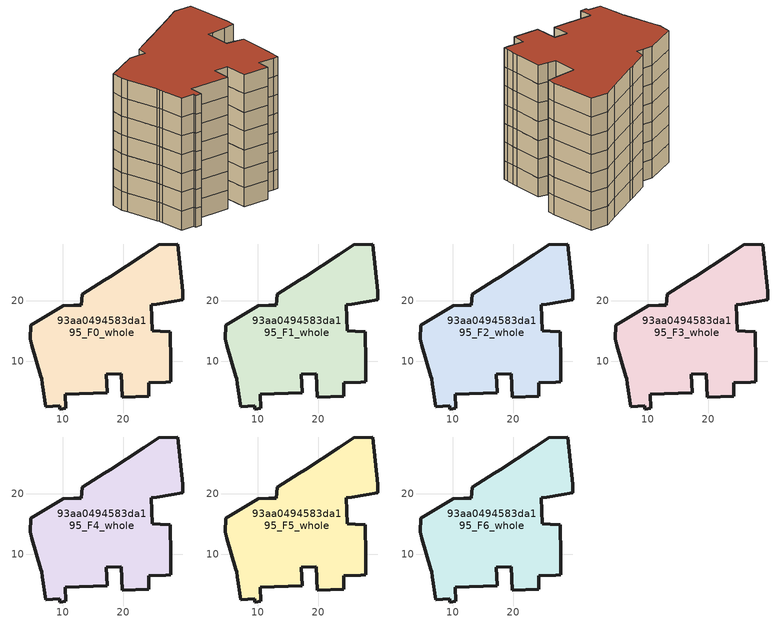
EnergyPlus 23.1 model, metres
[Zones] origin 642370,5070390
93aa0494583da195_F0_whole
 floor ground (EU_floor_Construction): 28.95,29.37 29.85,21.56 29.85,20.16 27.95,19.86 25.55,19.46 24.65,19.36 24.75,15.06 26.15,14.96 27.75,14.86 27.85,9.76 27.85,8.85 27.84,7.35 27.84,6.65 27.04,6.55 24.24,6.45 24.24,4.25 19.84,4.05 19.64,7.96 17.24,7.86 17.34,4.85 10.43,4.56 10.53,2.26 9.53,2.16 9.53,2.66 7.23,2.56 6.63,6.36 6.53,7.16 6.43,7.56 4.93,12.66 4.63,13.77 4.73,15.97 10.14,19.17 11.84,19.27 13.04,19.27 13.24,21.07 16.84,23.37 17.84,23.97 23.35,27.57 25.85,29.27 z0
 wall outside (EU_wall_Construction): 9.53,2.16 10.53,2.26 10.43,4.56 17.34,4.85 17.24,7.86 19.64,7.96 19.84,4.05 24.24,4.25 24.24,6.45 27.04,6.55 27.84,6.65 27.84,7.35 27.85,8.85 27.85,9.76 27.75,14.86 26.15,14.96 24.75,15.06 24.65,19.36 25.55,19.46 27.95,19.86 29.85,20.16 29.85,21.56 28.95,29.37 25.85,29.27 23.35,27.57 17.84,23.97 16.84,23.37 13.24,21.07 13.04,19.27 11.84,19.27 10.14,19.17 4.73,15.97 4.63,13.77 4.93,12.66 6.43,7.56 6.53,7.16 6.63,6.36 7.23,2.56 9.53,2.66 9.53,2.16 z0:3
93aa0494583da195_F1_whole
 floor to 93aa0494583da195_F0_whole (EU_floor_Construction): 28.95,29.37 29.85,21.56 29.85,20.16 27.95,19.86 25.55,19.46 24.65,19.36 24.75,15.06 26.15,14.96 27.75,14.86 27.85,9.76 27.85,8.85 27.84,7.35 27.84,6.65 27.04,6.55 24.24,6.45 24.24,4.25 19.84,4.05 19.64,7.96 17.24,7.86 17.34,4.85 10.43,4.56 10.53,2.26 9.53,2.16 9.53,2.66 7.23,2.56 6.63,6.36 6.53,7.16 6.43,7.56 4.93,12.66 4.63,13.77 4.73,15.97 10.14,19.17 11.84,19.27 13.04,19.27 13.24,21.07 16.84,23.37 17.84,23.97 23.35,27.57 25.85,29.27 z3
 wall outside (EU_wall_Construction): 9.53,2.16 10.53,2.26 10.43,4.56 17.34,4.85 17.24,7.86 19.64,7.96 19.84,4.05 24.24,4.25 24.24,6.45 27.04,6.55 27.84,6.65 27.84,7.35 27.85,8.85 27.85,9.76 27.75,14.86 26.15,14.96 24.75,15.06 24.65,19.36 25.55,19.46 27.95,19.86 29.85,20.16 29.85,21.56 28.95,29.37 25.85,29.27 23.35,27.57 17.84,23.97 16.84,23.37 13.24,21.07 13.04,19.27 11.84,19.27 10.14,19.17 4.73,15.97 4.63,13.77 4.93,12.66 6.43,7.56 6.53,7.16 6.63,6.36 7.23,2.56 9.53,2.66 9.53,2.16 z3:6
93aa0494583da195_F2_whole
 floor to 93aa0494583da195_F1_whole (EU_floor_Construction): 28.95,29.37 29.85,21.56 29.85,20.16 27.95,19.86 25.55,19.46 24.65,19.36 24.75,15.06 26.15,14.96 27.75,14.86 27.85,9.76 27.85,8.85 27.84,7.35 27.84,6.65 27.04,6.55 24.24,6.45 24.24,4.25 19.84,4.05 19.64,7.96 17.24,7.86 17.34,4.85 10.43,4.56 10.53,2.26 9.53,2.16 9.53,2.66 7.23,2.56 6.63,6.36 6.53,7.16 6.43,7.56 4.93,12.66 4.63,13.77 4.73,15.97 10.14,19.17 11.84,19.27 13.04,19.27 13.24,21.07 16.84,23.37 17.84,23.97 23.35,27.57 25.85,29.27 z6
 wall outside (EU_wall_Construction): 9.53,2.16 10.53,2.26 10.43,4.56 17.34,4.85 17.24,7.86 19.64,7.96 19.84,4.05 24.24,4.25 24.24,6.45 27.04,6.55 27.84,6.65 27.84,7.35 27.85,8.85 27.85,9.76 27.75,14.86 26.15,14.96 24.75,15.06 24.65,19.36 25.55,19.46 27.95,19.86 29.85,20.16 29.85,21.56 28.95,29.37 25.85,29.27 23.35,27.57 17.84,23.97 16.84,23.37 13.24,21.07 13.04,19.27 11.84,19.27 10.14,19.17 4.73,15.97 4.63,13.77 4.93,12.66 6.43,7.56 6.53,7.16 6.63,6.36 7.23,2.56 9.53,2.66 9.53,2.16 z6:9
93aa0494583da195_F3_whole
 floor to 93aa0494583da195_F2_whole (EU_floor_Construction): 28.95,29.37 29.85,21.56 29.85,20.16 27.95,19.86 25.55,19.46 24.65,19.36 24.75,15.06 26.15,14.96 27.75,14.86 27.85,9.76 27.85,8.85 27.84,7.35 27.84,6.65 27.04,6.55 24.24,6.45 24.24,4.25 19.84,4.05 19.64,7.96 17.24,7.86 17.34,4.85 10.43,4.56 10.53,2.26 9.53,2.16 9.53,2.66 7.23,2.56 6.63,6.36 6.53,7.16 6.43,7.56 4.93,12.66 4.63,13.77 4.73,15.97 10.14,19.17 11.84,19.27 13.04,19.27 13.24,21.07 16.84,23.37 17.84,23.97 23.35,27.57 25.85,29.27 z9
 wall outside (EU_wall_Construction): 9.53,2.16 10.53,2.26 10.43,4.56 17.34,4.85 17.24,7.86 19.64,7.96 19.84,4.05 24.24,4.25 24.24,6.45 27.04,6.55 27.84,6.65 27.84,7.35 27.85,8.85 27.85,9.76 27.75,14.86 26.15,14.96 24.75,15.06 24.65,19.36 25.55,19.46 27.95,19.86 29.85,20.16 29.85,21.56 28.95,29.37 25.85,29.27 23.35,27.57 17.84,23.97 16.84,23.37 13.24,21.07 13.04,19.27 11.84,19.27 10.14,19.17 4.73,15.97 4.63,13.77 4.93,12.66 6.43,7.56 6.53,7.16 6.63,6.36 7.23,2.56 9.53,2.66 9.53,2.16 z9:12
93aa0494583da195_F4_whole
 floor to 93aa0494583da195_F3_whole (EU_floor_Construction): 28.95,29.37 29.85,21.56 29.85,20.16 27.95,19.86 25.55,19.46 24.65,19.36 24.75,15.06 26.15,14.96 27.75,14.86 27.85,9.76 27.85,8.85 27.84,7.35 27.84,6.65 27.04,6.55 24.24,6.45 24.24,4.25 19.84,4.05 19.64,7.96 17.24,7.86 17.34,4.85 10.43,4.56 10.53,2.26 9.53,2.16 9.53,2.66 7.23,2.56 6.63,6.36 6.53,7.16 6.43,7.56 4.93,12.66 4.63,13.77 4.73,15.97 10.14,19.17 11.84,19.27 13.04,19.27 13.24,21.07 16.84,23.37 17.84,23.97 23.35,27.57 25.85,29.27 z12
 wall outside (EU_wall_Construction): 9.53,2.16 10.53,2.26 10.43,4.56 17.34,4.85 17.24,7.86 19.64,7.96 19.84,4.05 24.24,4.25 24.24,6.45 27.04,6.55 27.84,6.65 27.84,7.35 27.85,8.85 27.85,9.76 27.75,14.86 26.15,14.96 24.75,15.06 24.65,19.36 25.55,19.46 27.95,19.86 29.85,20.16 29.85,21.56 28.95,29.37 25.85,29.27 23.35,27.57 17.84,23.97 16.84,23.37 13.24,21.07 13.04,19.27 11.84,19.27 10.14,19.17 4.73,15.97 4.63,13.77 4.93,12.66 6.43,7.56 6.53,7.16 6.63,6.36 7.23,2.56 9.53,2.66 9.53,2.16 z12:15
93aa0494583da195_F5_whole
 floor to 93aa0494583da195_F4_whole (EU_floor_Construction): 28.95,29.37 29.85,21.56 29.85,20.16 27.95,19.86 25.55,19.46 24.65,19.36 24.75,15.06 26.15,14.96 27.75,14.86 27.85,9.76 27.85,8.85 27.84,7.35 27.84,6.65 27.04,6.55 24.24,6.45 24.24,4.25 19.84,4.05 19.64,7.96 17.24,7.86 17.34,4.85 10.43,4.56 10.53,2.26 9.53,2.16 9.53,2.66 7.23,2.56 6.63,6.36 6.53,7.16 6.43,7.56 4.93,12.66 4.63,13.77 4.73,15.97 10.14,19.17 11.84,19.27 13.04,19.27 13.24,21.07 16.84,23.37 17.84,23.97 23.35,27.57 25.85,29.27 z15
 wall outside (EU_wall_Construction): 9.53,2.16 10.53,2.26 10.43,4.56 17.34,4.85 17.24,7.86 19.64,7.96 19.84,4.05 24.24,4.25 24.24,6.45 27.04,6.55 27.84,6.65 27.84,7.35 27.85,8.85 27.85,9.76 27.75,14.86 26.15,14.96 24.75,15.06 24.65,19.36 25.55,19.46 27.95,19.86 29.85,20.16 29.85,21.56 28.95,29.37 25.85,29.27 23.35,27.57 17.84,23.97 16.84,23.37 13.24,21.07 13.04,19.27 11.84,19.27 10.14,19.17 4.73,15.97 4.63,13.77 4.93,12.66 6.43,7.56 6.53,7.16 6.63,6.36 7.23,2.56 9.53,2.66 9.53,2.16 z15:18
93aa0494583da195_F6_whole
 floor to 93aa0494583da195_F5_whole (EU_floor_Construction): 28.95,29.37 29.85,21.56 29.85,20.16 27.95,19.86 25.55,19.46 24.65,19.36 24.75,15.06 26.15,14.96 27.75,14.86 27.85,9.76 27.85,8.85 27.84,7.35 27.84,6.65 27.04,6.55 24.24,6.45 24.24,4.25 19.84,4.05 19.64,7.96 17.24,7.86 17.34,4.85 10.43,4.56 10.53,2.26 9.53,2.16 9.53,2.66 7.23,2.56 6.63,6.36 6.53,7.16 6.43,7.56 4.93,12.66 4.63,13.77 4.73,15.97 10.14,19.17 11.84,19.27 13.04,19.27 13.24,21.07 16.84,23.37 17.84,23.97 23.35,27.57 25.85,29.27 z18
 wall outside (EU_wall_Construction): 9.53,2.16 10.53,2.26 10.43,4.56 17.34,4.85 17.24,7.86 19.64,7.96 19.84,4.05 24.24,4.25 24.24,6.45 27.04,6.55 27.84,6.65 27.84,7.35 27.85,8.85 27.85,9.76 27.75,14.86 26.15,14.96 24.75,15.06 24.65,19.36 25.55,19.46 27.95,19.86 29.85,20.16 29.85,21.56 28.95,29.37 25.85,29.27 23.35,27.57 17.84,23.97 16.84,23.37 13.24,21.07 13.04,19.27 11.84,19.27 10.14,19.17 4.73,15.97 4.63,13.77 4.93,12.66 6.43,7.56 6.53,7.16 6.63,6.36 7.23,2.56 9.53,2.66 9.53,2.16 z18:21
 roof outside (EU_roof_Construction): 27.84,6.65 27.84,7.35 27.85,8.85 27.85,9.76 27.75,14.86 26.15,14.96 24.75,15.06 24.65,19.36 25.55,19.46 27.95,19.86 29.85,20.16 29.85,21.56 28.95,29.37 25.85,29.27 23.35,27.57 17.84,23.97 16.84,23.37 13.24,21.07 13.04,19.27 11.84,19.27 10.14,19.17 4.73,15.97 4.63,13.77 4.93,12.66 6.43,7.56 6.53,7.16 6.63,6.36 7.23,2.56 9.53,2.66 9.53,2.16 10.53,2.26 10.43,4.56 17.34,4.85 17.24,7.86 19.64,7.96 19.84,4.05 24.24,4.25 24.24,6.45 27.04,6.55 z21
[Building]
EU S2 Campaign: North Axis=0; Terrain=City; Solar Distribution=FullExterior
[Site:Location]
Lyon-Bron: Latitude=45.75; Longitude=5; Time Zone=1; Elevation=198
[SizingPeriod:WeatherFileDays]
AnnualSizingPeriod: Begin Month=1; Begin Day of Month=1; End Month=12; End Day of Month=31; Day of Week for Start Day=Monday; Use Weather File Daylight Saving Period=No; Use Weather File Rain and Snow Indicators=No
[MATERIAL]
EU_InternalMass_Material: Roughness=MediumRough; Thickness=0.1; Conductivity=1; Density=1800; Specific Heat=900; Thermal Absorptance=0.9; Solar Absorptance=0.7; Visible Absorptance=0.7
[MATERIAL:NOMASS] Roughness=MediumRough; Thermal Absorptance=0.9; Solar Absorptance=0.7; Visible Absorptance=0.7
Name | Thermal Resistance
EU_wall_NoMass | 1.97775
EU_roof_NoMass | 1.81626
EU_floor_NoMass | 1.84812
[CONSTRUCTION]
EU_wall_Construction: EU_wall_NoMass
EU_roof_Construction: EU_roof_NoMass
EU_floor_Construction: EU_floor_NoMass
EU_InternalMass_Construction: EU_InternalMass_Material
[ZONE] Type=1; Multiplier=1; Ceiling Height=autocalculate; Volume=1220.96; Floor Area=autocalculate; Part of Total Floor Area=Yes
93aa0494583da195_F0_whole; 93aa0494583da195_F1_whole; 93aa0494583da195_F2_whole; 93aa0494583da195_F3_whole; 93aa0494583da195_F4_whole; 93aa0494583da195_F5_whole; 93aa0494583da195_F6_whole
[INTERNALMASS] Construction=EU_InternalMass_Construction; Surface Area=406.986
Name | Zone or ZoneList
93aa0494583da195_F0_whole_EU_InternalMass | 93aa0494583da195_F0_whole
93aa0494583da195_F1_whole_EU_InternalMass | 93aa0494583da195_F1_whole
93aa0494583da195_F2_whole_EU_InternalMass | 93aa0494583da195_F2_whole
93aa0494583da195_F3_whole_EU_InternalMass | 93aa0494583da195_F3_whole
93aa0494583da195_F4_whole_EU_InternalMass | 93aa0494583da195_F4_whole
93aa0494583da195_F5_whole_EU_InternalMass | 93aa0494583da195_F5_whole
93aa0494583da195_F6_whole_EU_InternalMass | 93aa0494583da195_F6_whole
[OTHEREQUIPMENT] Fuel Type=Electricity; Design Level Calculation Method=Watts/Area; Power per Zone Floor Area=1; Fraction Latent=0; Fraction Radiant=0; Fraction Lost=0; Carbon Dioxide Generation Rate=0; EndUse Subcategory=EU_Step8_InternalGains
Name | Zone or ZoneList or Space or SpaceList | Schedule
EU_Step8_InternalGain_93aa0494583da195_F0_whole_f000 | 93aa0494583da195_F0_whole | EU_Step8_GainSchedule_93aa0494583da195_F0_whole_f000
EU_Step8_InternalGain_93aa0494583da195_F1_whole_f000 | 93aa0494583da195_F1_whole | EU_Step8_GainSchedule_93aa0494583da195_F1_whole_f000
EU_Step8_InternalGain_93aa0494583da195_F2_whole_f000 | 93aa0494583da195_F2_whole | EU_Step8_GainSchedule_93aa0494583da195_F2_whole_f000
EU_Step8_InternalGain_93aa0494583da195_F3_whole_f000 | 93aa0494583da195_F3_whole | EU_Step8_GainSchedule_93aa0494583da195_F3_whole_f000
EU_Step8_InternalGain_93aa0494583da195_F4_whole_f000 | 93aa0494583da195_F4_whole | EU_Step8_GainSchedule_93aa0494583da195_F4_whole_f000
EU_Step8_InternalGain_93aa0494583da195_F5_whole_f000 | 93aa0494583da195_F5_whole | EU_Step8_GainSchedule_93aa0494583da195_F5_whole_f000
EU_Step8_InternalGain_93aa0494583da195_F6_whole_f000 | 93aa0494583da195_F6_whole | EU_Step8_GainSchedule_93aa0494583da195_F6_whole_f000
[ZONEVENTILATION:DESIGNFLOWRATE] Schedule=EU_AlwaysOn; Design Flow Rate Calculation Method=AirChanges/Hour; Air Changes per Hour=0.759424; Ventilation Type=Natural; Fan Pressure Rise=0; Fan Total Efficiency=1; Constant Term Coefficient=1; Temperature Term Coefficient=0; Velocity Term Coefficient=0; Velocity Squared Term Coefficient=0; Minimum Indoor Temperature=-100; Maximum Indoor Temperature=100; Delta Temperature=-100; Minimum Outdoor Temperature=-100; Maximum Outdoor Temperature=100; Maximum Wind Speed=40
Name | Zone or ZoneList or Space or SpaceList
EU_ConstantAir_93aa0494583da195_F0_whole | 93aa0494583da195_F0_whole
EU_ConstantAir_93aa0494583da195_F1_whole | 93aa0494583da195_F1_whole
EU_ConstantAir_93aa0494583da195_F2_whole | 93aa0494583da195_F2_whole
EU_ConstantAir_93aa0494583da195_F3_whole | 93aa0494583da195_F3_whole
EU_ConstantAir_93aa0494583da195_F4_whole | 93aa0494583da195_F4_whole
EU_ConstantAir_93aa0494583da195_F5_whole | 93aa0494583da195_F5_whole
EU_ConstantAir_93aa0494583da195_F6_whole | 93aa0494583da195_F6_whole
[HVACTEMPLATE:THERMOSTAT] Constant Heating Setpoint=20; Constant Cooling Setpoint=50
EU_HeatOnly_93aa0494583da195_F0_whole; EU_HeatOnly_93aa0494583da195_F1_whole; EU_HeatOnly_93aa0494583da195_F2_whole; EU_HeatOnly_93aa0494583da195_F3_whole; EU_HeatOnly_93aa0494583da195_F4_whole; EU_HeatOnly_93aa0494583da195_F5_whole; EU_HeatOnly_93aa0494583da195_F6_whole
[HVACTEMPLATE:ZONE:IDEALLOADSAIRSYSTEM] System Availability Schedule=EU_AlwaysOn; Maximum Heating Supply Air Temperature=50; Minimum Cooling Supply Air Temperature=13; Maximum Heating Supply Air Humidity Ratio=0.0156; Minimum Cooling Supply Air Humidity Ratio=0.0077; Heating Limit=NoLimit; Cooling Limit=NoLimit; Heating Availability Schedule=EU_AlwaysOn; Cooling Availability Schedule=EU_CoolingOff; Dehumidification Control Type=ConstantSensibleHeatRatio; Cooling Sensible Heat Ratio=0.7; Dehumidification Setpoint=60; Humidification Control Type=None; Humidification Setpoint=30; Outdoor Air Method=None; Outdoor Air Flow Rate per Person=0.00944; Outdoor Air Flow Rate per Zone Floor Area=0; Outdoor Air Flow Rate per Zone=0; Demand Controlled Ventilation Type=None; Outdoor Air Economizer Type=NoEconomizer; Heat Recovery Type=None; Sensible Heat Recovery Effectiveness=0.7; Latent Heat Recovery Effectiveness=0.65
Name | Template Thermostat
93aa0494583da195_F0_whole | EU_HeatOnly_93aa0494583da195_F0_whole
93aa0494583da195_F1_whole | EU_HeatOnly_93aa0494583da195_F1_whole
93aa0494583da195_F2_whole | EU_HeatOnly_93aa0494583da195_F2_whole
93aa0494583da195_F3_whole | EU_HeatOnly_93aa0494583da195_F3_whole
93aa0494583da195_F4_whole | EU_HeatOnly_93aa0494583da195_F4_whole
93aa0494583da195_F5_whole | EU_HeatOnly_93aa0494583da195_F5_whole
93aa0494583da195_F6_whole | EU_HeatOnly_93aa0494583da195_F6_whole
[SIZING:ZONE] Zone Cooling Design Supply Air Temperature Input Method=SupplyAirTemperature; Zone Cooling Design Supply Air Temperature=13; Zone Heating Design Supply Air Temperature Input Method=SupplyAirTemperature; Zone Heating Design Supply Air Temperature=50; Zone Cooling Design Supply Air Humidity Ratio=0.008; Zone Heating Design Supply Air Humidity Ratio=0.008; Cooling Design Air Flow Method=DesignDay; Cooling Design Air Flow Rate=0; Cooling Minimum Air Flow per Zone Floor Area=0.000762; Cooling Minimum Air Flow=0; Cooling Minimum Air Flow Fraction=0.2; Heating Design Air Flow Method=DesignDay; Heating Design Air Flow Rate=0; Heating Maximum Air Flow per Zone Floor Area=0.002032; Heating Maximum Air Flow=0.141576; Heating Maximum Air Flow Fraction=0.3; Account for Dedicated Outdoor Air System=No; Dedicated Outdoor Air System Control Strategy=NeutralSupplyAir; Dedicated Outdoor Air Low Setpoint Temperature for Design=autosize; Dedicated Outdoor Air High Setpoint Temperature for Design=autosize; Zone Load Sizing Method=Sensible Load Only No Latent Load; Zone Latent Cooling Design Supply Air Humidity Ratio Input Method=HumidityRatioDifference; Zone Cooling Design Supply Air Humidity Ratio Difference=0.005; Zone Latent Heating Design Supply Air Humidity Ratio Input Method=HumidityRatioDifference; Zone Humidification Design Supply Air Humidity Ratio Difference=0.005
93aa0494583da195_F0_whole; 93aa0494583da195_F1_whole; 93aa0494583da195_F2_whole; 93aa0494583da195_F3_whole; 93aa0494583da195_F4_whole; 93aa0494583da195_F5_whole; 93aa0494583da195_F6_whole
[SCHEDULE:CONSTANT]
Name | Hourly Value
EU_AlwaysOn | 1
EU_CoolingOff | 0
[SCHEDULE:FILE] Column Number=1; Rows to Skip at Top=0; Number of Hours of Data=8760; Column Separator=Comma; Interpolate to Timestep=No; Minutes per Item=60; Adjust Schedule for Daylight Savings=Yes
Name | File
EU_Step8_GainSchedule_93aa0494583da195_F0_whole_f000 | C:\Users\o_iseri\Desktop\OpenUBEM\openubem\outputs\eu_evidence\EU-11\FR-LYO-HAUTCOEURPENTES\idfs\93aa0494583da195\93aa0494583da195_F0_whole_f000_gain.csv
EU_Step8_GainSchedule_93aa0494583da195_F1_whole_f000 | C:\Users\o_iseri\Desktop\OpenUBEM\openubem\outputs\eu_evidence\EU-11\FR-LYO-HAUTCOEURPENTES\idfs\93aa0494583da195\93aa0494583da195_F1_whole_f000_gain.csv
EU_Step8_GainSchedule_93aa0494583da195_F2_whole_f000 | C:\Users\o_iseri\Desktop\OpenUBEM\openubem\outputs\eu_evidence\EU-11\FR-LYO-HAUTCOEURPENTES\idfs\93aa0494583da195\93aa0494583da195_F2_whole_f000_gain.csv
EU_Step8_GainSchedule_93aa0494583da195_F3_whole_f000 | C:\Users\o_iseri\Desktop\OpenUBEM\openubem\outputs\eu_evidence\EU-11\FR-LYO-HAUTCOEURPENTES\idfs\93aa0494583da195\93aa0494583da195_F3_whole_f000_gain.csv
EU_Step8_GainSchedule_93aa0494583da195_F4_whole_f000 | C:\Users\o_iseri\Desktop\OpenUBEM\openubem\outputs\eu_evidence\EU-11\FR-LYO-HAUTCOEURPENTES\idfs\93aa0494583da195\93aa0494583da195_F4_whole_f000_gain.csv
EU_Step8_GainSchedule_93aa0494583da195_F5_whole_f000 | C:\Users\o_iseri\Desktop\OpenUBEM\openubem\outputs\eu_evidence\EU-11\FR-LYO-HAUTCOEURPENTES\idfs\93aa0494583da195\93aa0494583da195_F5_whole_f000_gain.csv
EU_Step8_GainSchedule_93aa0494583da195_F6_whole_f000 | C:\Users\o_iseri\Desktop\OpenUBEM\openubem\outputs\eu_evidence\EU-11\FR-LYO-HAUTCOEURPENTES\idfs\93aa0494583da195\93aa0494583da195_F6_whole_f000_gain.csv
